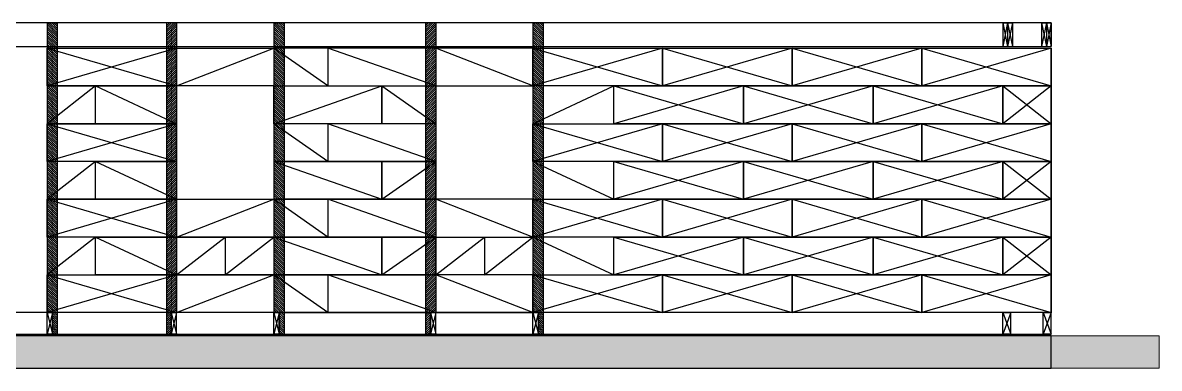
# Model space of a CAD drawing. Header units: millimetres. Extents: x -2139 to 106248, y 9575 to 78000.
# Drawn here: x 56917 to 67442, y 59675 to 62875 of the extents above; entities that cross this region are included whole.
import ezdxf

# ---------------------------------------------------------------- set-up
doc = ezdxf.new("R2010")
doc.units = ezdxf.units.MM
for name, color, linetype, lineweight, true_color in [('Fondations ... Decaissement', 8, 'Continuous', 0, 0x808080), ('Fondations ... Etanchéité', 1, 'Continuous', 25, 0xff0000), ('Fondations ... GéoTextile', 96, 'Continuous', 25, 0x008000), ('Fondations ... Pouzzolane', 9, 'Continuous', 25, 0xc0c0c0), ('Lisse_basse ... Madrier', 1, 'Continuous', 25, 0xff0000), ('Lisse_haute ... Madrier', 1, 'Continuous', 25, 0xff0000), ('Menuiseries ... Précadres', 136, 'Continuous', 25, 0x008080), ('Mur paille ... Impaire120mm', 30, 'Continuous', 25, 0xff7f00), ('Mur paille ... Paire120mm', 40, 'Continuous', 25, 0xffaa00)]:
    doc.layers.add(name, color=color, linetype=linetype, lineweight=lineweight, true_color=true_color)

# ---------------------------------------------------------------- blocks, each defined once
blk = doc.blocks.new('Madrier200x75Profil')
at = {"layer": 'Lisse_basse ... Madrier'}
for p, q in [((0, -200), (0, 0)), ((0, 0), (75, -200)), ((75, 0), (0, -200)), ((0, 0), (75, 0)), ((75, -200), (75, 0)), ((75, -200), (0, -200))]:
    blk.add_line(p, q, dxfattribs=at)
blk = doc.blocks.new('PreCadreProfil')
at = {"layer": 'Menuiseries ... Précadres'}
h = blk.add_hatch(dxfattribs=at)
h.set_pattern_fill('JIS_WOOD', color=256, scale=20, style=0)
h.paths.add_polyline_path([(0, 0), (0, -2885), (45, -2885), (45, -2685), (95, -2685), (95, 0)], flags=0)
for p, q in [((0, 0), (0, -2885)), ((95, 0), (0, 0)), ((95, 0), (95, -2685)), ((45, -2685), (95, -2685)), ((45, -2685), (45, -2885)), ((0, -2885), (45, -2885))]:
    blk.add_line(p, q, dxfattribs=at)
blk = doc.blocks.new('LisseHauteMadrierCoupe')
at = {"layer": 'Lisse_haute ... Madrier'}
for p, q in [((0, 0), (45, 0)), ((0, 0), (0, -220)), ((0, 0), (45, -220)), ((45, 0), (0, -220)), ((45, 0), (45, -220)), ((0, -220), (45, -220))]:
    blk.add_line(p, q, dxfattribs=at)
blk = doc.blocks.new('Madrier200x50Profil')
at = {"layer": 'Lisse_basse ... Madrier'}
for p, q in [((0, 0), (0, 200)), ((0, 200), (50, 0)), ((50, 200), (0, 0)), ((0, 200), (50, 200)), ((50, 0), (50, 200)), ((50, 0), (0, 0))]:
    blk.add_line(p, q, dxfattribs=at)

msp = doc.modelspace()

# ---------------------------------------------------------------- hatches: boundary and pattern name
at = {"layer": 'Fondations ... Pouzzolane'}
h = msp.add_hatch(dxfattribs=at)
h.set_pattern_fill('GRAVEL', color=256, scale=50, style=0)
h.set_pattern_definition([(228.0128, (914.4, 1270), (-10160.00863, -11430.01404), [170.86, -16915.25]), (184.9697, (800.1, 1143), (15240.024653, 1269.991038), [293.202, -29027]), (132.5104, (508, 1117.6), (12699.99076, -13970.013646), [206.741, -20467.35]), (267.2737, (12.7, 800.1), (1269.994485, 25399.991827), [267.002, -26433.2]), (292.8337, (0, 533.4), (-6350.018028, 15240.008665), [261.817, -25919.9]), (357.2737, (101.6, 292.1), (-25399.991827, 1269.994485), [267.002, -26433.2]), (37.6942, (368.3, 279.4), (-16510.01043, -12699.988678), [353.097, -34956.55]), (72.2553, (647.7, 495.3), (8890.017783, 27940.008103), [333.36, -33002.65]), (121.4296, (749.3, 812.8), (-10160.002618, 16509.98058), [267.906, -26522.75]), (175.2364, (609.6, 1041.4), (13969.98903, -1269.98808), [305.856, -14986.95]), (222.3974, (304.8, 1066.8), (-15240.000459, -13969.981825), [395.539, -39158.4]), (138.8141, (1270, 787.4), (-8889.99434, 7619.98828), [135.002, -13365.3]), (171.4692, (1168.4, 876.3), (16509.9748, -2540.0064), [256.841, -25427.3]), (225, (914.4, 914.4), (-3e-13, -1269.999), [179.605, -1616.445]), (203.1986, (825.5, 1066.8), (6350.0214, 2540.01114), [96.72, -9575.3]), (291.8014, (736.6, 1028.7), (-1270.0009, 3810.00245), [136.783, -6702.4]), (30.9638, (787.4, 901.7), (3809.996, 2540.002), [222.16, -7183.15]), (161.5651, (977.9, 1016), (2540.0012, -1269.9981), [160.643, -3855.45]), (16.3895, (0, 1028.7), (12700.007007, 3809.992075), [225.044, -22279.4]), (70.3462, (215.9, 1092.2), (-5079.985844, -13969.980244), [188.8, -18691.1]), (293.1986, (977.9, 1270), (-2540.01114, 6350.0214), [193.44, -9478.6]), (343.6105, (1054.1, 1092.2), (-12700.007007, 3809.992075), [225.044, -22279.4]), (339.444, (0, 241.3), (-6350.00788, 2539.99692), [217.018, -10633.85]), (294.7751, (203.2, 165.1), (-6349.9852, 13969.99351), [181.836, -18001.8]), (66.8014, (990.6, 0), (2540.01114, 6350.0214), [193.44, -9478.6]), (17.354, (1066.8, 177.8), (-16510.00089, -5079.99234), [212.892, -21076.2]), (69.444, (368.3, 0), (-2539.99692, -6350.00788), [108.509, -10742.4]), (101.3099, (914.4, 0), (-1269.9937, 5079.9837), [64.758, -6411]), (165.9638, (901.7, 63.5), (3810.0027, -1269.9978), [261.817, -4974.525]), (186.009, (647.7, 127), (12699.98127, 1269.997034), [242.633, -24020.7]), (303.6901, (787.4, 787.4), (-1270.0004, 2539.9975), [183.162, -4395.89]), (353.1572, (889, 635), (21590.008928, -2540.011376), [319.779, -31658]), (60.9454, (1206.5, 596.9), (-5079.98818, -8889.9788), [130.754, -12944.7]), (90, (1270, 711.2), (-1270, 1270), [76.2, -1193.8]), (120.2564, (622.3, 165.1), (5079.98923, -8889.99552), [176.434, -17466.95]), (48.0128, (533.4, 317.5), (10160.00863, 11430.01404), [341.721, -16744.4]), (0, (762, 571.5), (1270, 1270), [330.2, -939.8]), (325.3048, (1092.2, 571.5), (-12699.977995, 8890.000845), [200.805, -19879.65]), (254.0546, (1257.3, 457.2), (-1270.00324, -5080.0121), [184.915, -9060.85]), (207.646, (1206.5, 279.4), (-24129.991525, -12700.007987), [301.072, -29806.25]), (175.4261, (939.8, 139.7), (-16510.003802, 1269.993856), [318.514, -31532.9]), (175.4261, (939.8, 139.7), (-16510.003802, 1269.993856), [318.514, -31532.9])])
h.paths.add_polyline_path([(67442, 59975), (56692, 59975), (44992, 59975), (44992, 59675), (56692, 59675), (67442, 59675)], flags=0)
h = msp.add_hatch(dxfattribs=at)
h.set_pattern_fill('GRAVEL', color=256, scale=10, style=0)
h.set_pattern_definition([(228.0128, (182.88, 254), (-2032.0017266, -2286.002809), [34.1721, -3383.05]), (184.9697, (160.02, 228.6), (3048.0049306, 253.9982075), [58.6405, -5805.4]), (132.5104, (101.6, 223.52), (2539.9981518, -2794.0027292), [41.3482, -4093.47]), (267.2737, (2.54, 160.02), (253.9988971, 5079.9983653), [53.4005, -5286.64]), (292.8337, (0, 106.68), (-1270.0036056, 3048.001733), [52.3634, -5183.98]), (357.2737, (20.32, 58.42), (-5079.9983653, 253.9988971), [53.4005, -5286.64]), (37.6942, (73.66, 55.88), (-3302.0020861, -2539.9977357), [70.6194, -6991.31]), (72.2553, (129.54, 99.06), (1778.0035565, 5588.0016206), [66.672, -6600.53]), (121.4296, (149.86, 162.56), (-2032.0005235, 3301.996116), [53.5813, -5304.55]), (175.2364, (121.92, 208.28), (2793.9978053, -253.9976163), [61.1713, -2997.39]), (222.3974, (60.96, 213.36), (-3048.0000917, -2793.9963651), [79.1078, -7831.68]), (138.8141, (254, 157.48), (-1777.9988674, 1523.997656), [27.0005, -2673.06]), (171.4692, (233.68, 175.26), (3301.9949596, -508.00128), [51.3682, -5085.46]), (225, (182.88, 182.88), (-5e-14, -253.99983), [35.9209, -323.289]), (203.1986, (165.1, 213.36), (1270.004283, 508.002227), [19.3441, -1915.06]), (291.8014, (147.32, 205.74), (-254.000178, 762.00049), [27.3566, -1340.48]), (30.9638, (157.48, 180.34), (761.999195, 508.000396), [44.432, -1436.63]), (161.5651, (195.58, 203.2), (508.00023, -253.99962), [32.1287, -771.09]), (16.3895, (0, 205.74), (2540.0014014, 761.998415), [45.0088, -4455.88]), (70.3462, (43.18, 218.44), (-1015.997169, -2793.996049), [37.7599, -3738.22]), (293.1986, (195.58, 254), (-508.002227, 1270.004283), [38.688, -1895.72]), (343.6105, (210.82, 218.44), (-2540.0014014, 761.998415), [45.0088, -4455.88]), (339.444, (0, 48.26), (-1270.001576, 507.999384), [43.4035, -2126.77]), (294.7751, (40.64, 33.02), (-1269.9970404, 2793.9987026), [36.3672, -3600.36]), (66.8014, (198.12, 0), (508.002227, 1270.004283), [38.688, -1895.72]), (17.354, (213.36, 35.56), (-3302.0001782, -1015.9984676), [42.5783, -4215.24]), (69.444, (73.66, 0), (-507.999384, -1270.001576), [21.7018, -2148.48]), (101.3099, (182.88, 0), (-253.998746, 1015.996746), [12.9515, -1282.2]), (165.9638, (180.34, 12.7), (762.000535, -253.99956), [52.3634, -994.905]), (186.009, (129.54, 25.4), (2539.9962544, 253.9994069), [48.5267, -4804.14]), (303.6901, (157.48, 157.48), (-254.000087, 507.99951), [36.6324, -879.178]), (353.1572, (177.8, 127), (4318.0017857, -508.0022752), [63.9557, -6331.6]), (60.9454, (241.3, 119.38), (-1015.9976366, -1777.995761), [26.1508, -2588.94]), (90, (254, 142.24), (-254, 254), [15.24, -238.76]), (120.2564, (124.46, 33.02), (1015.9978467, -1777.9991032), [35.2867, -3493.39]), (48.0128, (106.68, 63.5), (2032.0017266, 2286.002809), [68.3443, -3348.88]), (0, (152.4, 114.3), (254, 254), [66.04, -187.96]), (325.3048, (218.44, 114.3), (-2539.995599, 1778.000169), [40.161, -3975.93]), (254.0546, (251.46, 91.44), (-254.000648, -1016.00242), [36.9829, -1812.17]), (207.646, (241.3, 55.88), (-4825.9983049, -2540.0015975), [60.2145, -5961.25]), (175.4261, (187.96, 27.94), (-3302.0007605, 253.9987711), [63.7029, -6306.58]), (175.4261, (187.96, 27.94), (-3302.0007605, 253.9987711), [63.7029, -6306.58])])
h.paths.add_polyline_path([(67442, 59975), (56692, 59975), (44992, 59975), (44992, 59675), (56692, 59675), (67442, 59675)], flags=0)

# ---------------------------------------------------------------- linework, layer by layer
at = {"layer": 'Fondations ... Decaissement'}
for p, q in [((67442, 59975), (56692, 59975)), ((67442, 59675), (67442, 59975)), ((67442, 59675), (56692, 59675))]:
    msp.add_line(p, q, dxfattribs=at)
at = {"layer": 'Fondations ... Etanchéité'}
msp.add_line((66442, 59975), (48442, 59975), dxfattribs=at)
at = {"layer": 'Fondations ... GéoTextile'}
for p, q in [((66442, 59675), (66442, 59975)), ((48442, 59675), (66442, 59675))]:
    msp.add_line(p, q, dxfattribs=at)
at = {"layer": 'Lisse_basse ... Madrier'}
for p, q in [((66442, 60190), (48442, 60190)), ((66442, 59990), (66442, 60190)), ((48442, 59990), (66442, 59990))]:
    msp.add_line(p, q, dxfattribs=at)
at = {"layer": 'Lisse_haute ... Madrier'}
for p, q in [((66442, 62875), (48442, 62875)), ((66442, 62655), (66442, 62875)), ((48442, 62655), (66442, 62655))]:
    msp.add_line(p, q, dxfattribs=at)
at = {"layer": 'Mur paille ... Impaire120mm'}
for p, q in [((58342, 62640), (59242, 62640)), ((58342, 62290), (59242, 62640)), ((59742, 62640), (59242, 62640)), ((59242, 62640), (59242, 62290)), ((59742, 62290), (59242, 62640)), ((59242, 62640), (59242, 62290)), ((60742, 62640), (59742, 62640)), ((59742, 62640), (59742, 62290)), ((60742, 62290), (59742, 62640)), ((61642, 62640), (60742, 62640)), ((60742, 62640), (60742, 62290)), ((61642, 62290), (60742, 62640)), ((59242, 62290), (58342, 62290)), ((59242, 62290), (59742, 62290)), ((59742, 62290), (60742, 62290)), ((60742, 62290), (61642, 62290)), ((59742, 61940), (59242, 61940)), ((59242, 61940), (59242, 61590)), ((59742, 61590), (59242, 61940)), ((60742, 61940), (59742, 61940)), ((59742, 61940), (59742, 61590)), ((60742, 61590), (59742, 61940)), ((60742, 61940), (60742, 61590)), ((61642, 61590), (61642, 61940)), ((59242, 61590), (59742, 61590)), ((59742, 61590), (60742, 61590)), ((58342, 61240), (59242, 61240)), ((58342, 60890), (59242, 61240)), ((59742, 61240), (59242, 61240)), ((59242, 61240), (59242, 60890)), ((59742, 60890), (59242, 61240)), ((59242, 61240), (59242, 60890)), ((60742, 61240), (59742, 61240)), ((59742, 61240), (59742, 60890)), ((60742, 60890), (59742, 61240)), ((61642, 61240), (60742, 61240)), ((60742, 61240), (60742, 60890)), ((61642, 60890), (60742, 61240)), ((59242, 60890), (58342, 60890)), ((59242, 60890), (59742, 60890)), ((59742, 60890), (60742, 60890)), ((60742, 60890), (61642, 60890)), ((58342, 60540), (59242, 60540)), ((58342, 60190), (59242, 60540)), ((59742, 60540), (59242, 60540)), ((59242, 60540), (59242, 60184.7)), ((59742, 60190), (59242, 60540)), ((59242, 60540), (59242, 60190)), ((59242, 60540), (59242, 60190)), ((60742, 60540), (59742, 60540)), ((59742, 60540), (59742, 60190)), ((60742, 60190), (59742, 60540)), ((61642, 60540), (60742, 60540)), ((60742, 60540), (60742, 60190)), ((61642, 60190), (60742, 60540)), ((59242, 60190), (58342, 60190)), ((59242, 60190), (59742, 60190)), ((59742, 60190), (60742, 60190)), ((60742, 60190), (61642, 60190))]:
    msp.add_line(p, q, dxfattribs=at)
for points in [[(57142, 62640), (58342, 62640), (58342, 62290), (57142, 62290), (57142, 62640), (58342, 62290), (58342, 62640), (57142, 62290)], [(61642, 62640), (62842, 62640), (62842, 62290), (61642, 62290), (61642, 62640), (62842, 62290), (62842, 62640), (61642, 62290)], [(62842, 62640), (64042, 62640), (64042, 62290), (62842, 62290), (62842, 62640), (64042, 62290), (64042, 62640), (62842, 62290)], [(64042, 62640), (65242, 62640), (65242, 62290), (64042, 62290), (64042, 62640), (65242, 62290), (65242, 62640), (64042, 62290)], [(65242, 62640), (66442, 62640), (66442, 62290), (65242, 62290), (65242, 62640), (66442, 62290), (66442, 62640), (65242, 62290)], [(57142, 61940), (58342, 61940), (58342, 61590), (57142, 61590), (57142, 61940), (58342, 61590), (58342, 61940), (57142, 61590)], [(61642, 61940), (62842, 61940), (62842, 61590), (61642, 61590), (61642, 61940), (62842, 61590), (62842, 61940), (61642, 61590)], [(62842, 61940), (64042, 61940), (64042, 61590), (62842, 61590), (62842, 61940), (64042, 61590), (64042, 61940), (62842, 61590)], [(64042, 61940), (65242, 61940), (65242, 61590), (64042, 61590), (64042, 61940), (65242, 61590), (65242, 61940), (64042, 61590)], [(65242, 61940), (66442, 61940), (66442, 61590), (65242, 61590), (65242, 61940), (66442, 61590), (66442, 61940), (65242, 61590)], [(57142, 61240), (58342, 61240), (58342, 60890), (57142, 60890), (57142, 61240), (58342, 60890), (58342, 61240), (57142, 60890)], [(61642, 61240), (62842, 61240), (62842, 60890), (61642, 60890), (61642, 61240), (62842, 60890), (62842, 61240), (61642, 60890)], [(62842, 61240), (64042, 61240), (64042, 60890), (62842, 60890), (62842, 61240), (64042, 60890), (64042, 61240), (62842, 60890)], [(64042, 61240), (65242, 61240), (65242, 60890), (64042, 60890), (64042, 61240), (65242, 60890), (65242, 61240), (64042, 60890)], [(65242, 61240), (66442, 61240), (66442, 60890), (65242, 60890), (65242, 61240), (66442, 60890), (66442, 61240), (65242, 60890)], [(57142, 60540), (58342, 60540), (58342, 60190), (57142, 60190), (57142, 60540), (58342, 60190), (58342, 60540), (57142, 60190)], [(61642, 60540), (62842, 60540), (62842, 60190), (61642, 60190), (61642, 60540), (62842, 60190), (62842, 60540), (61642, 60190)], [(62842, 60540), (64042, 60540), (64042, 60190), (62842, 60190), (62842, 60540), (64042, 60190), (64042, 60540), (62842, 60190)], [(64042, 60540), (65242, 60540), (65242, 60190), (64042, 60190), (64042, 60540), (65242, 60190), (65242, 60540), (64042, 60190)], [(65242, 60540), (66442, 60540), (66442, 60190), (65242, 60190), (65242, 60540), (66442, 60190), (66442, 60540), (65242, 60190)]]:
    msp.add_lwpolyline(points, dxfattribs=at)
at = {"layer": 'Mur paille ... Paire120mm'}
for p, q in [((57142, 62290), (58042, 62290)), ((57592, 62290), (57142, 62290)), ((57142, 62290), (57142, 61940)), ((57592, 62290), (57142, 61940)), ((57592, 61940), (57592, 62290)), ((57592, 62290), (58342, 62290)), ((57592, 61940), (57592, 62290)), ((57592, 62290), (58342, 61940)), ((58342, 62290), (58342, 61940)), ((59242, 61940), (59242, 62290)), ((59242, 62290), (60242, 62290)), ((59242, 61940), (60242, 62290)), ((60242, 62290), (60242, 61940)), ((60242, 62290), (60742, 62290)), ((60242, 61940), (60242, 62290)), ((60242, 62290), (60742, 61940)), ((60742, 62290), (60742, 61940)), ((62392, 62290), (61642, 62290)), ((61642, 62290), (61642, 61940)), ((61642, 61940), (62392, 62290)), ((62392, 61940), (62392, 62290)), ((58042, 61940), (57142, 61940)), ((57142, 61940), (57592, 61940)), ((58342, 61940), (57592, 61940)), ((60242, 61940), (59242, 61940)), ((60742, 61940), (60242, 61940)), ((61642, 61940), (62392, 61940)), ((57592, 61590), (57142, 61590)), ((57142, 61590), (57142, 61240)), ((57592, 61590), (57142, 61240)), ((57592, 61240), (57592, 61590)), ((57592, 61590), (58342, 61590)), ((57592, 61240), (57592, 61590)), ((57592, 61590), (58342, 61240)), ((58342, 61590), (58342, 61240)), ((59242, 61590), (59242, 61240)), ((60242, 61590), (59242, 61590)), ((59242, 61590), (60242, 61240)), ((60242, 61240), (60242, 61590)), ((60742, 61590), (60242, 61590)), ((60242, 61590), (60242, 61240)), ((60242, 61240), (60742, 61590)), ((60742, 61240), (60742, 61590)), ((61642, 61590), (61642, 61240)), ((62392, 61590), (61642, 61590)), ((61642, 61590), (62392, 61240)), ((62392, 61240), (62392, 61590)), ((57592, 61240), (57142, 61240)), ((58342, 61240), (57592, 61240)), ((59242, 61240), (60242, 61240)), ((60242, 61240), (60742, 61240)), ((61642, 61240), (62392, 61240)), ((57592, 60890), (57142, 60890)), ((57142, 60890), (57142, 60540)), ((57592, 60890), (57142, 60540)), ((57592, 60540), (57592, 60890)), ((57592, 60540), (57592, 60890)), ((57592, 60890), (58342, 60890)), ((57592, 60540), (57592, 60890)), ((57592, 60890), (58342, 60540)), ((58342, 60890), (58342, 60540)), ((58342, 60890), (58792, 60890)), ((58342, 60540), (58792, 60890)), ((58792, 60890), (58792, 60540)), ((58792, 60890), (59242, 60890)), ((58792, 60540), (59242, 60890)), ((59242, 60890), (59242, 60540)), ((60242, 60890), (59242, 60890)), ((59242, 60890), (60242, 60540)), ((59242, 60890), (59242, 60540)), ((60242, 60540), (60242, 60890)), ((60742, 60890), (60242, 60890)), ((60242, 60890), (60242, 60540)), ((60242, 60540), (60742, 60890)), ((60742, 60540), (60742, 60890)), ((60742, 60890), (60742, 60540)), ((60742, 60890), (61192, 60890)), ((60742, 60540), (61192, 60890)), ((61192, 60890), (61192, 60540)), ((61192, 60890), (61642, 60890)), ((61192, 60540), (61642, 60890)), ((61642, 60890), (61642, 60540)), ((62392, 60890), (61642, 60890)), ((61642, 60890), (62392, 60540)), ((61642, 60890), (61642, 60540)), ((61642, 60890), (61642, 60540)), ((62392, 60540), (62392, 60890)), ((57142, 60540), (57592, 60540)), ((58342, 60540), (57592, 60540)), ((58792, 60540), (58342, 60540)), ((59242, 60540), (58792, 60540)), ((59242, 60540), (60242, 60540)), ((60242, 60540), (60742, 60540)), ((61192, 60540), (60742, 60540)), ((61642, 60540), (61192, 60540)), ((61642, 60540), (62392, 60540))]:
    msp.add_line(p, q, dxfattribs=at)
for points in [[(62392, 62290), (63592, 62290), (63592, 61940), (62392, 61940), (62392, 62290), (63592, 61940), (63592, 62290), (62392, 61940)], [(63592, 62290), (64792, 62290), (64792, 61940), (63592, 61940), (63592, 62290), (64792, 61940), (64792, 62290), (63592, 61940)], [(64792, 62290), (65992, 62290), (65992, 61940), (64792, 61940), (64792, 62290), (65992, 61940), (65992, 62290), (64792, 61940)], [(65992, 62290), (66442, 62290), (66442, 61940), (65992, 61940), (65992, 62290), (66442, 61940), (66442, 62290), (65992, 61940)], [(62392, 61590), (63592, 61590), (63592, 61240), (62392, 61240), (62392, 61590), (63592, 61240), (63592, 61590), (62392, 61240)], [(63592, 61590), (64792, 61590), (64792, 61240), (63592, 61240), (63592, 61590), (64792, 61240), (64792, 61590), (63592, 61240)], [(64792, 61590), (65992, 61590), (65992, 61240), (64792, 61240), (64792, 61590), (65992, 61240), (65992, 61590), (64792, 61240)], [(65992, 61590), (66442, 61590), (66442, 61240), (65992, 61240), (65992, 61590), (66442, 61240), (66442, 61590), (65992, 61240)], [(62392, 60890), (63592, 60890), (63592, 60540), (62392, 60540), (62392, 60890), (63592, 60540), (63592, 60890), (62392, 60540)], [(63592, 60890), (64792, 60890), (64792, 60540), (63592, 60540), (63592, 60890), (64792, 60540), (64792, 60890), (63592, 60540)], [(64792, 60890), (65992, 60890), (65992, 60540), (64792, 60540), (64792, 60890), (65992, 60540), (65992, 60890), (64792, 60540)], [(65992, 60890), (66442, 60890), (66442, 60540), (65992, 60540), (65992, 60890), (66442, 60540), (66442, 60890), (65992, 60540)]]:
    msp.add_lwpolyline(points, dxfattribs=at)

# ---------------------------------------------------------------- block references
at = {"layer": 'Lisse_basse ... Madrier'}
for name, p in [('Madrier200x50Profil', (57142, 59990)), ('Madrier200x50Profil', (58292, 59990)), ('Madrier200x50Profil', (59242, 59990)), ('Madrier200x50Profil', (60692, 59990)), ('Madrier200x50Profil', (61642, 59990)), ('Madrier200x75Profil', (65992, 60190)), ('Madrier200x75Profil', (66367, 60190))]:
    msp.add_blockref(name, p, dxfattribs=at)
at = {"layer": 'Lisse_haute ... Madrier'}
for p in [(65992, 62875), (66037, 62875), (66352, 62875), (66397, 62875)]:
    msp.add_blockref('LisseHauteMadrierCoupe', p, dxfattribs=at)
at = {"layer": 'Menuiseries ... Précadres', "yscale": -1, "rotation": 180}
for p in [(57237, 62875), (59337, 62875), (61737, 62875)]:
    msp.add_blockref('PreCadreProfil', p, dxfattribs=at)
at = {"layer": 'Menuiseries ... Précadres'}
for p in [(58247, 62875), (60647, 62875)]:
    msp.add_blockref('PreCadreProfil', p, dxfattribs=at)

doc.saveas('drawing.dxf')
